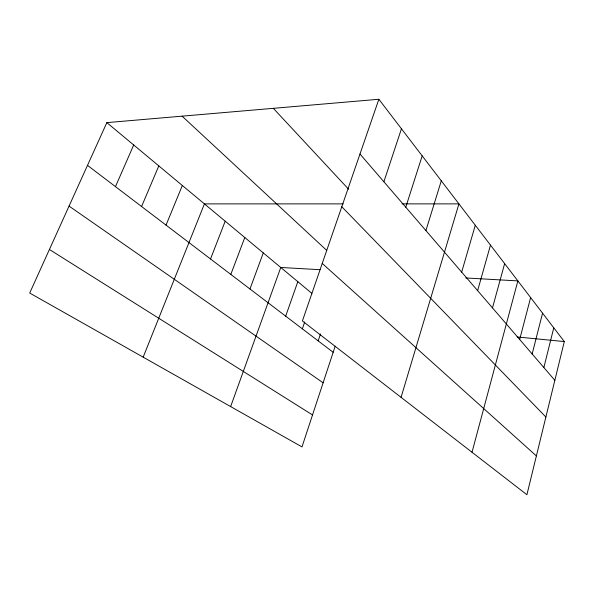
<?xml version="1.0" encoding="UTF-8"?>
<svg xmlns="http://www.w3.org/2000/svg" width="594" height="594" viewBox="0 0 594 594"><rect width="100%" height="100%" fill="white"/><g stroke="black" fill="none" stroke-linecap="round" stroke-linejoin="round"><path stroke-width="0.89" d="M378.868 99.265L564.3 341.572L526.908 494.735L302.398 320.968L378.868 99.265L106.846 122.624L29.7 293.042L301.997 446.903L335.179 346.168M543.859 367.545L553.764 327.806M532.157 353.965L542.56 313.164M519.683 339.478L530.628 297.564M472.015 452.257L517.871 280.903L465.785 277.955M492.485 307.892L504.64 263.617M477.635 290.644L490.481 245.107M461.679 272.119L475.282 225.245M401.069 397.341L458.924 203.876L402.027 203.876M425.913 230.576L441.283 180.814M405.776 207.195L422.186 155.866M383.88 181.771L401.455 128.772M318.161 340.874L320.5 333.925M302.361 328.846L304.737 321.926M285.684 316.157L297.817 281.667M230.643 406.578L280.769 267.471L320.069 269.698M249.97 288.981L263.283 252.91M230.821 274.413L244.795 237.511M210.521 258.969L225.208 221.198M143.176 357.165L204.425 203.891L343.184 203.883M166.038 225.119L182.336 185.491M141.587 206.512L158.806 165.897M115.466 186.635L133.695 144.988M517.151 336.954L564.3 341.572M49.421 249.487L312.518 414.946M69.06 206.096L323.114 382.788M87.496 165.355L333.16 352.287M106.846 122.624L311.857 293.362M322.238 263.446L536.382 455.925M182.12 116.164L326.67 250.349M341.802 206.734L545.879 417.033M273.322 108.331L348.633 189.248M359.986 154.017L554.841 380.309"/></g></svg>
